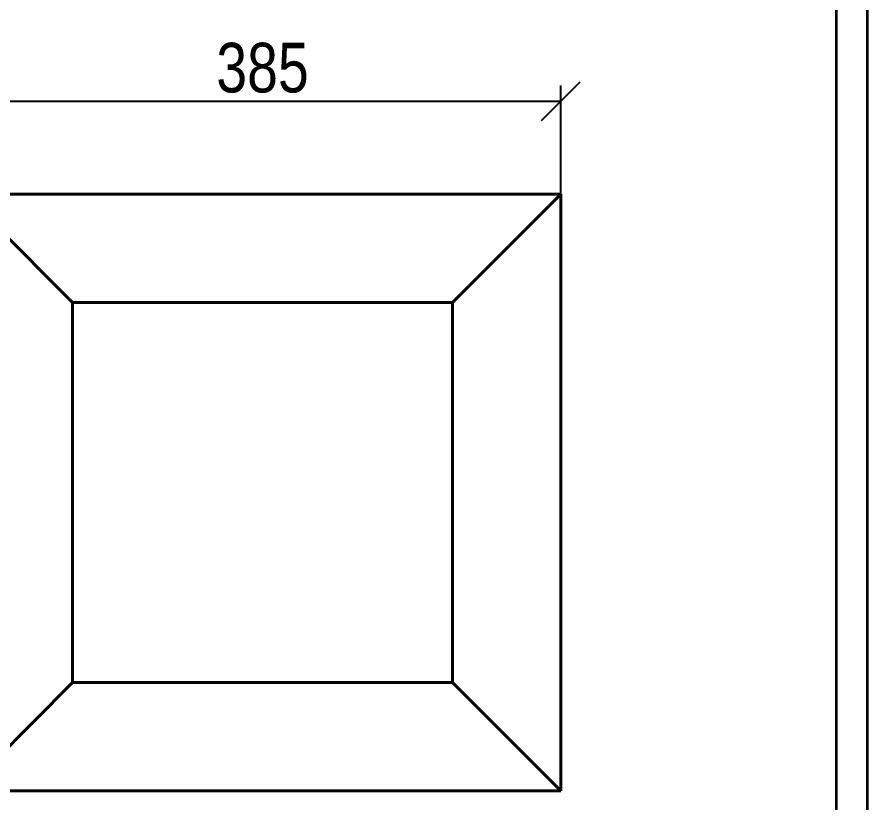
# Model space of a CAD drawing. Header units: millimetres. Extents: x 0 to 840, y 0 to 1188.
# Drawn here: x 292 to 840, y 271 to 778 of the extents above; entities that cross this region are included whole.
import ezdxf

# ---------------------------------------------------------------- set-up
doc = ezdxf.new("R2010")
doc.units = ezdxf.units.MM
doc.layers.get('0').update_dxf_attribs({"lineweight": 35})
doc.layers.add('архио', color=252, linetype='Continuous', lineweight=40)
doc.layers.add('Размеры', color=5, linetype='Continuous', lineweight=9)
doc.styles.add('Размер', font='ARIAL.TTF', dxfattribs={"width": 0.8})
doc.dimstyles.new('M 1-1_h36_(M 1-10)', dxfattribs={"dimtxt": 32, "dimasz": 25, "dimexe": 10, "dimexo": 5, "dimgap": 5, "dimtad": 1, "dimdec": 0, "dimtxsty": 'Размер', "dimblk": 'OBLIQUE', "dimcen": 2.5, "dimadec": 0, "dimazin": 0, "dimtfac": 1, "dimtdec": 0, "dimtmove": 0, "dimatfit": 3, "dimfxl": 0, "dimarcsym": 0})

# ---------------------------------------------------------------- blocks, each defined once
blk = doc.blocks.new('A$C49AA496E')
for p, q in [((210, 296.999999721198), (210, -2.788019628496841e-07)), ((205, 291.999999721198), (205, 4.999999721198037))]:
    blk.add_line(p, q)
blk = doc.blocks.new('_Oblique')
at = {"color": 0, "linetype": 'ByBlock', "lineweight": -2}
blk.add_line((-0.5, -0.5), (0.5, 0.5), dxfattribs=at)
blk = doc.blocks.new('*D195')
at = {"layer": 'Defpoints', "color": 0}
for p in [(642.5000000000001, 723.5620441790047), (257.5000000000001, 278.5620441790047), (642.5000000000001, 278.5620441790028)]:
    blk.add_point(p, dxfattribs=at)
at = {"layer": 'Размеры', "color": 0, "lineweight": -2}
for p, q in [((257.5000000000001, 283.5620441790047), (257.5000000000001, 733.5620441790047)), ((642.5000000000001, 283.5620441790028), (642.5000000000001, 733.5620441790047)), ((257.5000000000001, 723.5620441790047), (642.5000000000001, 723.5620441790047))]:
    blk.add_line(p, q, dxfattribs=at)
at = {"layer": 'Размеры', "color": 0, "lineweight": -2, "xscale": 25, "yscale": 25, "zscale": 25, "rotation": 180}
blk.add_blockref('_Oblique', (257.5000000000001, 723.5620441790047), dxfattribs=at)
at = {"layer": 'Размеры', "color": 0, "lineweight": -2, "xscale": 25, "yscale": 25, "zscale": 25}
blk.add_blockref('_Oblique', (642.5000000000001, 723.5620441790047), dxfattribs=at)
at = {"layer": 'Размеры', "color": 0, "insert": (450.0000000000002, 744.9112938379405), "char_height": 32, "attachment_point": 5, "style": 'Размер'}
blk.add_mtext('385', dxfattribs=at)

msp = doc.modelspace()

# ---------------------------------------------------------------- linework, layer by layer
at = {"layer": 'архио'}
for p, q in [((327.5000000000001, 593.5620441790047), (257.5000000000001, 663.5620441790047)), ((257.5000000000001, 663.5620441790047), (450.0000000000001, 663.5620441790047)), ((642.5000000000001, 663.5620441790047), (450.0000000000001, 663.5620441790047)), ((572.5000000000001, 593.5620441790047), (642.5000000000001, 663.5620441790047)), ((642.5000000000001, 663.5620441790047), (642.5000000000001, 471.0620441790047)), ((327.5000000000001, 593.5620441790047), (450.0000000000001, 593.5620441790047)), ((327.5000000000001, 593.5620441790047), (327.5000000000001, 348.5620441790047)), ((572.5000000000001, 593.5620441790047), (450.0000000000001, 593.5620441790047)), ((572.5000000000001, 593.5620441790047), (572.5000000000001, 348.5620441790047)), ((642.5000000000001, 278.5620441790047), (642.5000000000001, 471.0620441790047)), ((257.5000000000001, 278.5620441790047), (327.5000000000001, 348.5620441790047)), ((327.5000000000001, 348.5620441790047), (450.0000000000001, 348.5620441790047)), ((572.5000000000001, 348.5620441790047), (450.0000000000001, 348.5620441790047)), ((572.5000000000001, 348.5620441790047), (642.5000000000001, 278.5620441790047)), ((257.5000000000001, 278.5620441790047), (642.5000000000001, 278.5620441790047))]:
    msp.add_line(p, q, dxfattribs=at)

# ---------------------------------------------------------------- block references
at = {"xscale": 4, "yscale": 4, "zscale": 4}
msp.add_blockref('A$C49AA496E', (2.273736754432321e-13, 1.115207851398736e-06), dxfattribs=at)

# ---------------------------------------------------------------- dimensions: what is measured, and where the dimension line sits
at = {"layer": 'Размеры'}
dim = msp.add_linear_dim(base=(642.5000000000001, 723.5620441790047), p1=(257.5000000000001, 278.5620441790047), p2=(642.5000000000001, 278.5620441790028), dimstyle='M 1-1_h36_(M 1-10)', dxfattribs=at)
dim.commit()
dim.dimension.update_dxf_attribs({"geometry": '*D195', "text_midpoint": (450.0000000000002, 723.5620441790047), "dimtype": 160})

doc.saveas('drawing.dxf')
